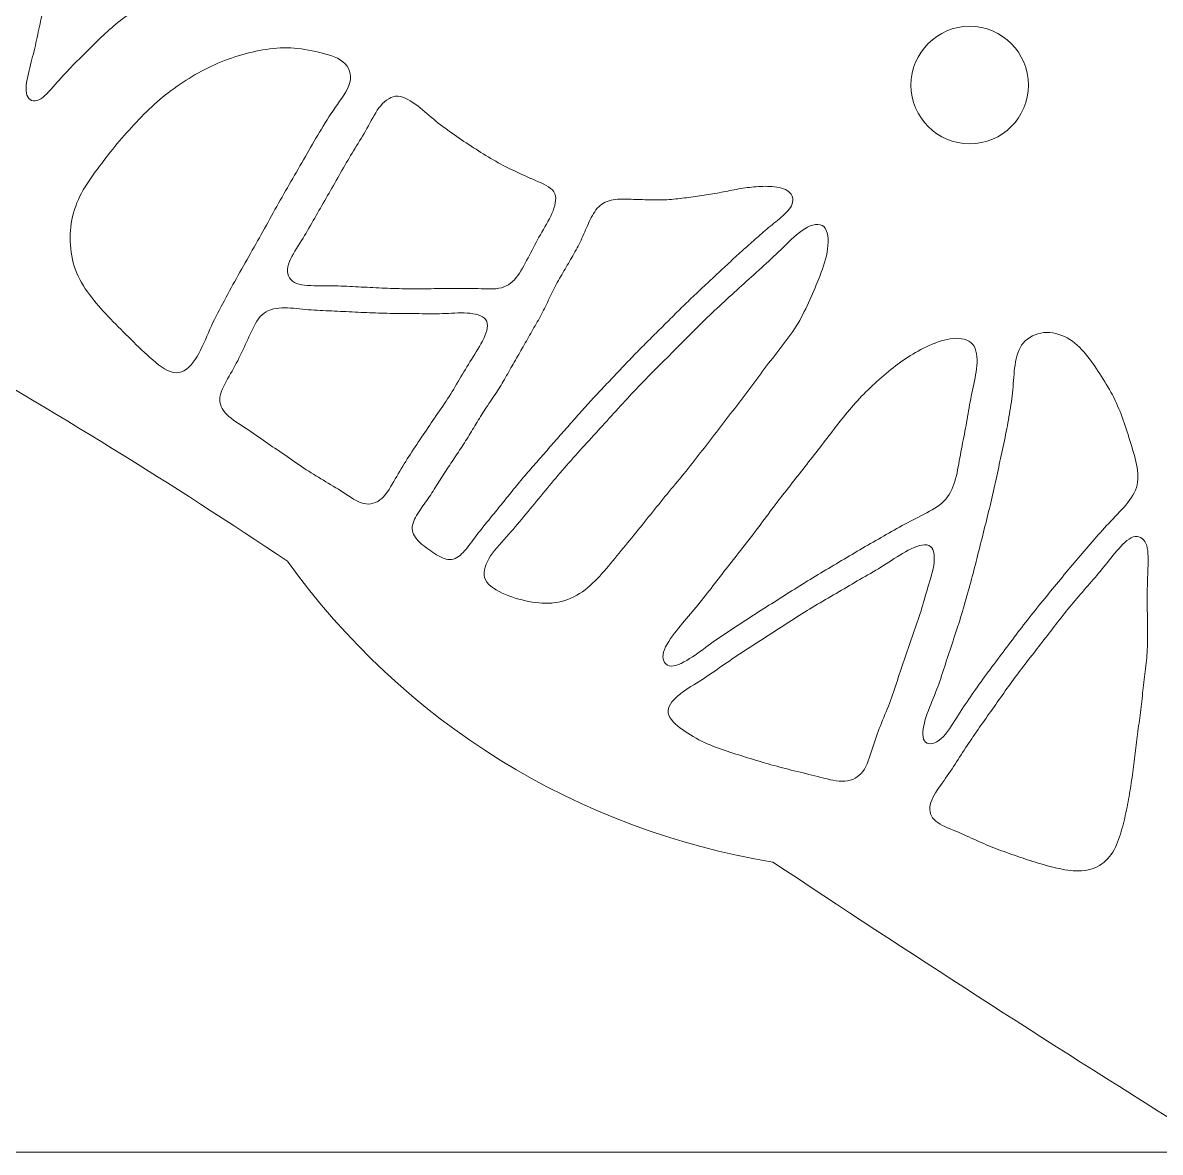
# Model space of a CAD drawing. Header units: inches. Extents: x 36 to 79.2, y 17.3 to 55.9.
# Drawn here: x 50.49 to 59.62, y 17.31 to 26.38 of the extents above; entities that cross this region are included whole.
import ezdxf

# ---------------------------------------------------------------- set-up
doc = ezdxf.new("R2010")
doc.units = ezdxf.units.IN
for name, color, linetype, lineweight in [('01_ORIGINAL_CAD', 7, 'CONTINUOUS', 20), ('10_EXTENSION_MASSES', 7, 'CONTINUOUS', 15), ('11_NODAL_COURTS', 7, 'CONTINUOUS', 15)]:
    doc.layers.add(name, color=color, linetype=linetype, lineweight=lineweight)

msp = doc.modelspace()

# ---------------------------------------------------------------- linework, layer by layer
at = {"layer": '01_ORIGINAL_CAD'}
msp.add_line((71.4416, 17.3122), (36.2477, 17.3122), dxfattribs=at)
for centre, radius, start, end in [((27.3488, -15.6541), 45.3906, 56.18317, 60.40695), ((57.468, 25.5434), 5.9789, 215.66578, 260.76223), ((129.1585, 128.6999), 131.0408, 236.329902, 238.047924)]:
    msp.add_arc(centre, radius, start, end, dxfattribs=at)
at = {"layer": '10_EXTENSION_MASSES'}
for points, knots in [([(50.6142, 25.7613), (50.5721, 25.7421), (50.533, 25.7574), (50.5189, 25.7991), (50.5049, 25.8408), (50.5158, 25.9089), (50.53, 25.9726), (50.5442, 26.0363), (50.5615, 26.0956), (50.5759, 26.1541), (50.5903, 26.2126), (50.6017, 26.2702), (50.6143, 26.3284), (50.6268, 26.3865), (50.6404, 26.4451), (50.6559, 26.5033), (50.6714, 26.5615), (50.6888, 26.6194), (50.7051, 26.6774), (50.7215, 26.7355), (50.7369, 26.7937), (50.7518, 26.852), (50.7667, 26.9104), (50.7812, 26.9688), (50.7988, 27.0268), (50.8165, 27.0847), (50.8373, 27.1421), (50.8575, 27.1998), (50.8777, 27.2574), (50.8971, 27.3153), (50.9164, 27.3727), (50.9356, 27.4301), (50.9547, 27.487), (50.9757, 27.543), (50.9968, 27.5989), (51.02, 27.654), (51.0427, 27.7097), (51.0655, 27.7653), (51.0877, 27.8216), (51.1127, 27.8766), (51.1377, 27.9316), (51.1653, 27.9852), (51.1914, 28.0403), (51.2176, 28.0955), (51.2421, 28.1521), (51.2711, 28.2074), (51.3, 28.2627), (51.3333, 28.3168), (51.3789, 28.3518), (51.4245, 28.3867), (51.4825, 28.4025), (51.54, 28.3961), (51.5974, 28.3897), (51.6544, 28.3613), (51.7069, 28.3281), (51.7594, 28.295), (51.8075, 28.2572), (51.8534, 28.2179), (51.8994, 28.1786), (51.9433, 28.1378), (51.9861, 28.095), (52.029, 28.0521), (52.0707, 28.0072), (52.1111, 27.9616), (52.1515, 27.916), (52.1904, 27.8697), (52.2266, 27.8212), (52.2628, 27.7727), (52.2962, 27.7222), (52.3306, 27.6719), (52.3651, 27.6217), (52.4006, 27.5718), (52.4311, 27.5195), (52.4616, 27.4671), (52.4872, 27.4122), (52.5073, 27.3549), (52.5275, 27.2976), (52.5423, 27.2378), (52.5489, 27.175), (52.5554, 27.1123), (52.5538, 27.0466), (52.5339, 26.9939), (52.5141, 26.9412), (52.4761, 26.9015), (52.4254, 26.879), (52.3748, 26.8566), (52.3115, 26.8514), (52.2502, 26.8429), (52.1889, 26.8343), (52.1296, 26.8222), (52.0713, 26.8073), (52.013, 26.7924), (51.9557, 26.7747), (51.9001, 26.7519), (51.8445, 26.7292), (51.7905, 26.7014), (51.7365, 26.6734), (51.6825, 26.6454), (51.6285, 26.6172), (51.5748, 26.5893), (51.521, 26.5614), (51.4675, 26.5339), (51.4164, 26.5024), (51.3652, 26.4709), (51.3164, 26.4355), (51.2691, 26.398), (51.2217, 26.3605), (51.1758, 26.3209), (51.1315, 26.2792), (51.0872, 26.2375), (51.0444, 26.1937), (51.0014, 26.151), (50.9584, 26.1082), (50.9151, 26.0666), (50.8726, 26.0229), (50.8301, 25.9792), (50.7885, 25.9334), (50.745, 25.8837), (50.7016, 25.834), (50.6564, 25.7804), (50.6142, 25.7613)], [0, 0, 0, 0, 0.025, 0.025, 0.025, 0.05, 0.05, 0.05, 0.075, 0.075, 0.075, 0.1, 0.1, 0.1, 0.125, 0.125, 0.125, 0.15, 0.15, 0.15, 0.175, 0.175, 0.175, 0.2, 0.2, 0.2, 0.225, 0.225, 0.225, 0.25, 0.25, 0.25, 0.275, 0.275, 0.275, 0.3, 0.3, 0.3, 0.325, 0.325, 0.325, 0.35, 0.35, 0.35, 0.375, 0.375, 0.375, 0.4, 0.4, 0.4, 0.425, 0.425, 0.425, 0.45, 0.45, 0.45, 0.475, 0.475, 0.475, 0.5, 0.5, 0.5, 0.525, 0.525, 0.525, 0.55, 0.55, 0.55, 0.575, 0.575, 0.575, 0.6, 0.6, 0.6, 0.625, 0.625, 0.625, 0.65, 0.65, 0.65, 0.675, 0.675, 0.675, 0.7, 0.7, 0.7, 0.725, 0.725, 0.725, 0.75, 0.75, 0.75, 0.775, 0.775, 0.775, 0.8, 0.8, 0.8, 0.825, 0.825, 0.825, 0.85, 0.85, 0.85, 0.875, 0.875, 0.875, 0.9, 0.9, 0.9, 0.925, 0.925, 0.925, 0.95, 0.95, 0.95, 0.975, 0.975, 0.975, 1, 1, 1, 1]), ([(50.9183, 24.371), (50.8887, 24.4415), (50.8728, 24.5178), (50.8677, 24.5952), (50.8625, 24.6726), (50.8682, 24.7511), (50.8858, 24.8258), (50.9034, 24.9005), (50.9329, 24.9714), (50.971, 25.038), (51.0092, 25.1047), (51.056, 25.1669), (51.1024, 25.2286), (51.1489, 25.2902), (51.195, 25.3513), (51.2439, 25.4104), (51.2927, 25.4695), (51.3442, 25.5267), (51.3975, 25.5828), (51.4509, 25.639), (51.506, 25.6941), (51.5642, 25.745), (51.6224, 25.796), (51.6838, 25.8429), (51.7478, 25.8864), (51.8118, 25.9299), (51.8784, 25.97), (51.9473, 26.0053), (52.0162, 26.0406), (52.0875, 26.0711), (52.1607, 26.0965), (52.2339, 26.1219), (52.3091, 26.1422), (52.384, 26.157), (52.4589, 26.1717), (52.5335, 26.1809), (52.6086, 26.1795), (52.6836, 26.178), (52.759, 26.166), (52.8391, 26.1488), (52.9191, 26.1316), (53.0039, 26.1092), (53.056, 26.0677), (53.1082, 26.0261), (53.1277, 25.9653), (53.1109, 25.9002), (53.094, 25.8352), (53.0408, 25.7659), (52.994, 25.699), (52.9472, 25.6321), (52.9069, 25.5677), (52.8681, 25.5027), (52.8293, 25.4376), (52.7922, 25.3718), (52.7542, 25.3055), (52.7162, 25.2393), (52.6773, 25.1725), (52.6387, 25.1059), (52.6001, 25.0393), (52.5618, 24.9729), (52.5244, 24.9059), (52.4869, 24.8389), (52.4504, 24.7713), (52.4131, 24.7042), (52.3758, 24.6372), (52.3379, 24.5706), (52.3, 24.5039), (52.2622, 24.4371), (52.2244, 24.3701), (52.187, 24.303), (52.1496, 24.2359), (52.1124, 24.1686), (52.077, 24.101), (52.0416, 24.0334), (52.008, 23.9654), (51.9756, 23.8918), (51.9432, 23.8182), (51.9121, 23.7389), (51.8701, 23.6766), (51.8281, 23.6142), (51.7754, 23.5688), (51.716, 23.5704), (51.6566, 23.5719), (51.5906, 23.6204), (51.5291, 23.6729), (51.4676, 23.7255), (51.4106, 23.7821), (51.3549, 23.8371), (51.2991, 23.8922), (51.2446, 23.9457), (51.1913, 24.0011), (51.1381, 24.0565), (51.086, 24.1139), (51.0385, 24.1749), (50.9909, 24.2359), (50.9478, 24.3005), (50.9183, 24.371)], [0, 0, 0, 0, 0.03125, 0.03125, 0.03125, 0.0625, 0.0625, 0.0625, 0.09375, 0.09375, 0.09375, 0.125, 0.125, 0.125, 0.15625, 0.15625, 0.15625, 0.1875, 0.1875, 0.1875, 0.21875, 0.21875, 0.21875, 0.25, 0.25, 0.25, 0.28125, 0.28125, 0.28125, 0.3125, 0.3125, 0.3125, 0.34375, 0.34375, 0.34375, 0.375, 0.375, 0.375, 0.40625, 0.40625, 0.40625, 0.4375, 0.4375, 0.4375, 0.46875, 0.46875, 0.46875, 0.5, 0.5, 0.5, 0.53125, 0.53125, 0.53125, 0.5625, 0.5625, 0.5625, 0.59375, 0.59375, 0.59375, 0.625, 0.625, 0.625, 0.65625, 0.65625, 0.65625, 0.6875, 0.6875, 0.6875, 0.71875, 0.71875, 0.71875, 0.75, 0.75, 0.75, 0.78125, 0.78125, 0.78125, 0.8125, 0.8125, 0.8125, 0.84375, 0.84375, 0.84375, 0.875, 0.875, 0.875, 0.90625, 0.90625, 0.90625, 0.9375, 0.9375, 0.9375, 0.96875, 0.96875, 0.96875, 1, 1, 1, 1]), ([(52.6658, 24.2956), (52.6215, 24.3201), (52.6037, 24.3679), (52.6139, 24.4214), (52.6241, 24.475), (52.6622, 24.5343), (52.6973, 24.5902), (52.7323, 24.6461), (52.7641, 24.6986), (52.795, 24.7517), (52.8258, 24.8048), (52.8556, 24.8584), (52.8864, 24.912), (52.9172, 24.9656), (52.9489, 25.0192), (52.9796, 25.0732), (53.0103, 25.1271), (53.0398, 25.1816), (53.0707, 25.2348), (53.1017, 25.2881), (53.134, 25.3402), (53.1659, 25.3921), (53.1979, 25.444), (53.2296, 25.4956), (53.2603, 25.5517), (53.291, 25.6078), (53.3209, 25.6683), (53.3594, 25.7145), (53.398, 25.7607), (53.4452, 25.7926), (53.4969, 25.7904), (53.5485, 25.7882), (53.6045, 25.7519), (53.656, 25.7122), (53.7074, 25.6725), (53.7544, 25.6295), (53.8025, 25.59), (53.8506, 25.5506), (53.9, 25.5147), (53.9506, 25.4799), (54.0012, 25.445), (54.0531, 25.4112), (54.105, 25.3774), (54.157, 25.3437), (54.2089, 25.31), (54.2623, 25.2792), (54.3156, 25.2484), (54.3702, 25.2205), (54.427, 25.1932), (54.4838, 25.166), (54.5426, 25.1395), (54.6025, 25.1138), (54.6624, 25.0882), (54.7233, 25.0633), (54.7489, 25.0233), (54.7746, 24.9832), (54.7649, 24.9279), (54.7427, 24.871), (54.7204, 24.814), (54.6856, 24.7554), (54.6535, 24.6995), (54.6215, 24.6436), (54.5923, 24.5906), (54.5635, 24.5346), (54.5348, 24.4787), (54.5066, 24.4199), (54.4731, 24.3697), (54.4396, 24.3196), (54.4008, 24.2781), (54.3487, 24.2589), (54.2965, 24.2396), (54.2309, 24.2426), (54.1664, 24.2448), (54.102, 24.2469), (54.0387, 24.2482), (53.976, 24.2481), (53.9133, 24.248), (53.8512, 24.2466), (53.7889, 24.2455), (53.7266, 24.2444), (53.664, 24.2436), (53.6015, 24.2441), (53.539, 24.2446), (53.4765, 24.2463), (53.4139, 24.2487), (53.3513, 24.2511), (53.2887, 24.2542), (53.2266, 24.2575), (53.1645, 24.2608), (53.1029, 24.2644), (53.0404, 24.2663), (52.978, 24.2682), (52.9148, 24.2684), (52.8478, 24.2691), (52.7808, 24.2699), (52.71, 24.2711), (52.6658, 24.2956)], [0, 0, 0, 0, 0.03125, 0.03125, 0.03125, 0.0625, 0.0625, 0.0625, 0.09375, 0.09375, 0.09375, 0.125, 0.125, 0.125, 0.15625, 0.15625, 0.15625, 0.1875, 0.1875, 0.1875, 0.21875, 0.21875, 0.21875, 0.25, 0.25, 0.25, 0.28125, 0.28125, 0.28125, 0.3125, 0.3125, 0.3125, 0.34375, 0.34375, 0.34375, 0.375, 0.375, 0.375, 0.40625, 0.40625, 0.40625, 0.4375, 0.4375, 0.4375, 0.46875, 0.46875, 0.46875, 0.5, 0.5, 0.5, 0.53125, 0.53125, 0.53125, 0.5625, 0.5625, 0.5625, 0.59375, 0.59375, 0.59375, 0.625, 0.625, 0.625, 0.65625, 0.65625, 0.65625, 0.6875, 0.6875, 0.6875, 0.71875, 0.71875, 0.71875, 0.75, 0.75, 0.75, 0.78125, 0.78125, 0.78125, 0.8125, 0.8125, 0.8125, 0.84375, 0.84375, 0.84375, 0.875, 0.875, 0.875, 0.90625, 0.90625, 0.90625, 0.9375, 0.9375, 0.9375, 0.96875, 0.96875, 0.96875, 1, 1, 1, 1]), ([(53.613, 22.3326), (53.616, 22.3724), (53.6402, 22.4151), (53.6673, 22.456), (53.6944, 22.4969), (53.7244, 22.536), (53.7512, 22.5757), (53.7781, 22.6155), (53.8017, 22.6557), (53.8264, 22.6955), (53.8512, 22.7352), (53.8771, 22.7745), (53.9034, 22.814), (53.9297, 22.8535), (53.9563, 22.8932), (53.9827, 22.9331), (54.0091, 22.9729), (54.0352, 23.0129), (54.0602, 23.0531), (54.0852, 23.0933), (54.1091, 23.1338), (54.1333, 23.174), (54.1576, 23.2142), (54.1823, 23.2541), (54.2083, 23.2933), (54.2344, 23.3326), (54.2619, 23.3712), (54.2877, 23.4108), (54.3134, 23.4504), (54.3376, 23.491), (54.3612, 23.532), (54.3848, 23.5731), (54.408, 23.6145), (54.4315, 23.6557), (54.4551, 23.6969), (54.479, 23.7378), (54.5024, 23.779), (54.5257, 23.8201), (54.5485, 23.8614), (54.5722, 23.9021), (54.5958, 23.9429), (54.6202, 23.983), (54.6423, 24.0244), (54.6645, 24.0659), (54.6844, 24.1088), (54.7047, 24.1517), (54.725, 24.1946), (54.7457, 24.2376), (54.7683, 24.2796), (54.7909, 24.3215), (54.8154, 24.3624), (54.8395, 24.4031), (54.8637, 24.4438), (54.8876, 24.4843), (54.9104, 24.5255), (54.9333, 24.5667), (54.9551, 24.6085), (54.9752, 24.6519), (54.9953, 24.6952), (55.0137, 24.7401), (55.0343, 24.7843), (55.0549, 24.8284), (55.0778, 24.8718), (55.1093, 24.9027), (55.1409, 24.9336), (55.1812, 24.9519), (55.2262, 24.9598), (55.2712, 24.9677), (55.3209, 24.9651), (55.3698, 24.9631), (55.4187, 24.9611), (55.4668, 24.9598), (55.5147, 24.9589), (55.5626, 24.9581), (55.6103, 24.9577), (55.6575, 24.96), (55.7048, 24.9624), (55.7515, 24.9676), (55.7981, 24.9736), (55.8447, 24.9796), (55.8912, 24.9865), (55.9377, 24.9935), (55.9842, 25.0004), (56.0307, 25.0074), (56.0769, 25.016), (56.1231, 25.0245), (56.169, 25.0346), (56.2149, 25.0429), (56.2609, 25.0513), (56.307, 25.0579), (56.3551, 25.0624), (56.4031, 25.0668), (56.4533, 25.0691), (56.5035, 25.0649), (56.5537, 25.0607), (56.6041, 25.05), (56.6346, 25.0255), (56.6652, 25.001), (56.6758, 24.9627), (56.6627, 24.9254), (56.6495, 24.8881), (56.6125, 24.8518), (56.5744, 24.8184), (56.5363, 24.785), (56.4971, 24.7546), (56.4598, 24.7238), (56.4226, 24.6929), (56.3873, 24.6617), (56.3519, 24.6301), (56.3165, 24.5986), (56.2809, 24.5668), (56.2456, 24.5347), (56.2102, 24.5026), (56.1751, 24.4702), (56.1402, 24.4376), (56.1052, 24.405), (56.0704, 24.3724), (56.0355, 24.3398), (56.0006, 24.3072), (55.9656, 24.2747), (55.9307, 24.2421), (55.8959, 24.2094), (55.8612, 24.1767), (55.8268, 24.1435), (55.7925, 24.1103), (55.7586, 24.0767), (55.7247, 24.043), (55.6909, 24.0093), (55.6571, 23.9756), (55.6232, 23.9419), (55.5893, 23.9083), (55.5553, 23.8747), (55.5215, 23.8411), (55.4876, 23.8074), (55.4538, 23.7737), (55.4204, 23.7396), (55.387, 23.7054), (55.354, 23.6709), (55.3212, 23.6362), (55.2883, 23.6016), (55.2556, 23.5668), (55.2228, 23.5321), (55.1899, 23.4975), (55.157, 23.4629), (55.1242, 23.4282), (55.0914, 23.3934), (55.0588, 23.3586), (55.0267, 23.3233), (54.9945, 23.2879), (54.9629, 23.2522), (54.9313, 23.2163), (54.8998, 23.1805), (54.8683, 23.1446), (54.8368, 23.1087), (54.8053, 23.0728), (54.7737, 23.037), (54.7422, 23.0012), (54.7106, 22.9654), (54.6789, 22.9296), (54.6473, 22.8938), (54.6157, 22.858), (54.584, 22.8223), (54.5528, 22.7861), (54.5217, 22.7499), (54.491, 22.7134), (54.4607, 22.6765), (54.4304, 22.6395), (54.4005, 22.6023), (54.3705, 22.5651), (54.3405, 22.5279), (54.3105, 22.4907), (54.2803, 22.4539), (54.2502, 22.4171), (54.22, 22.3806), (54.1901, 22.3434), (54.1602, 22.3063), (54.1306, 22.2685), (54.101, 22.2283), (54.0715, 22.1882), (54.042, 22.1457), (54.0087, 22.1153), (53.9755, 22.0849), (53.9386, 22.0666), (53.8994, 22.0709), (53.8603, 22.0752), (53.819, 22.102), (53.7764, 22.1304), (53.7338, 22.1588), (53.69, 22.1887), (53.659, 22.2222), (53.6281, 22.2557), (53.6099, 22.2927), (53.613, 22.3326)], [0, 0, 0, 0, 0.015625, 0.015625, 0.015625, 0.03125, 0.03125, 0.03125, 0.046875, 0.046875, 0.046875, 0.0625, 0.0625, 0.0625, 0.078125, 0.078125, 0.078125, 0.09375, 0.09375, 0.09375, 0.109375, 0.109375, 0.109375, 0.125, 0.125, 0.125, 0.140625, 0.140625, 0.140625, 0.15625, 0.15625, 0.15625, 0.171875, 0.171875, 0.171875, 0.1875, 0.1875, 0.1875, 0.203125, 0.203125, 0.203125, 0.21875, 0.21875, 0.21875, 0.234375, 0.234375, 0.234375, 0.25, 0.25, 0.25, 0.265625, 0.265625, 0.265625, 0.28125, 0.28125, 0.28125, 0.296875, 0.296875, 0.296875, 0.3125, 0.3125, 0.3125, 0.328125, 0.328125, 0.328125, 0.34375, 0.34375, 0.34375, 0.359375, 0.359375, 0.359375, 0.375, 0.375, 0.375, 0.390625, 0.390625, 0.390625, 0.40625, 0.40625, 0.40625, 0.421875, 0.421875, 0.421875, 0.4375, 0.4375, 0.4375, 0.453125, 0.453125, 0.453125, 0.46875, 0.46875, 0.46875, 0.484375, 0.484375, 0.484375, 0.5, 0.5, 0.5, 0.515625, 0.515625, 0.515625, 0.53125, 0.53125, 0.53125, 0.546875, 0.546875, 0.546875, 0.5625, 0.5625, 0.5625, 0.578125, 0.578125, 0.578125, 0.59375, 0.59375, 0.59375, 0.609375, 0.609375, 0.609375, 0.625, 0.625, 0.625, 0.640625, 0.640625, 0.640625, 0.65625, 0.65625, 0.65625, 0.671875, 0.671875, 0.671875, 0.6875, 0.6875, 0.6875, 0.703125, 0.703125, 0.703125, 0.71875, 0.71875, 0.71875, 0.734375, 0.734375, 0.734375, 0.75, 0.75, 0.75, 0.765625, 0.765625, 0.765625, 0.78125, 0.78125, 0.78125, 0.796875, 0.796875, 0.796875, 0.8125, 0.8125, 0.8125, 0.828125, 0.828125, 0.828125, 0.84375, 0.84375, 0.84375, 0.859375, 0.859375, 0.859375, 0.875, 0.875, 0.875, 0.890625, 0.890625, 0.890625, 0.90625, 0.90625, 0.90625, 0.921875, 0.921875, 0.921875, 0.9375, 0.9375, 0.9375, 0.953125, 0.953125, 0.953125, 0.96875, 0.96875, 0.96875, 0.984375, 0.984375, 0.984375, 1, 1, 1, 1]), ([(54.201, 21.9066), (54.1763, 21.9561), (54.1924, 22.0181), (54.2276, 22.0777), (54.2629, 22.1373), (54.3174, 22.1946), (54.3675, 22.2503), (54.4175, 22.3061), (54.4631, 22.3603), (54.5084, 22.415), (54.5538, 22.4697), (54.599, 22.5249), (54.6444, 22.5801), (54.6899, 22.6354), (54.7356, 22.6907), (54.782, 22.7453), (54.8284, 22.8), (54.8755, 22.8539), (54.9233, 22.9072), (54.9712, 22.9605), (55.0197, 23.0132), (55.0681, 23.066), (55.1165, 23.1188), (55.1648, 23.1718), (55.2129, 23.2248), (55.2611, 23.2779), (55.3091, 23.3311), (55.3578, 23.3836), (55.4065, 23.4361), (55.4559, 23.4879), (55.5061, 23.539), (55.5563, 23.5901), (55.6072, 23.6405), (55.658, 23.6911), (55.7087, 23.7416), (55.7593, 23.7924), (55.8099, 23.8432), (55.8604, 23.8939), (55.9108, 23.9448), (55.9621, 23.9948), (56.0134, 24.0447), (56.0656, 24.0938), (56.1183, 24.1425), (56.171, 24.1911), (56.2242, 24.2394), (56.2773, 24.2873), (56.3304, 24.3352), (56.3833, 24.3828), (56.4355, 24.4306), (56.4877, 24.4785), (56.5392, 24.5266), (56.5937, 24.5798), (56.6481, 24.6331), (56.7054, 24.6913), (56.7643, 24.7267), (56.8231, 24.7621), (56.8835, 24.7746), (56.9169, 24.7437), (56.9503, 24.7127), (56.9569, 24.6382), (56.9475, 24.5647), (56.9381, 24.4913), (56.9127, 24.4189), (56.8866, 24.351), (56.8604, 24.2831), (56.8336, 24.2196), (56.805, 24.1559), (56.7764, 24.0923), (56.7462, 24.0286), (56.7101, 23.968), (56.674, 23.9074), (56.632, 23.85), (56.5887, 23.7935), (56.5453, 23.7371), (56.5005, 23.6815), (56.4577, 23.6249), (56.4149, 23.5682), (56.3741, 23.5105), (56.3316, 23.4537), (56.2891, 23.3968), (56.2449, 23.3408), (56.2015, 23.2845), (56.1581, 23.2281), (56.1155, 23.1715), (56.0723, 23.1154), (56.029, 23.0593), (55.9851, 23.0038), (55.9416, 22.9479), (55.8981, 22.8921), (55.855, 22.8359), (55.8105, 22.7807), (55.766, 22.7256), (55.7201, 22.6715), (55.6749, 22.6168), (55.6298, 22.5621), (55.5854, 22.5068), (55.5412, 22.4515), (55.4969, 22.3961), (55.4529, 22.3406), (55.4081, 22.2857), (55.3633, 22.2309), (55.3178, 22.1766), (55.2728, 22.1216), (55.2279, 22.0667), (55.1833, 22.011), (55.1356, 21.9575), (55.0878, 21.904), (55.0368, 21.8527), (54.9784, 21.8124), (54.92, 21.7721), (54.8543, 21.7428), (54.7861, 21.7292), (54.7179, 21.7155), (54.6472, 21.7175), (54.5753, 21.7291), (54.5033, 21.7406), (54.4301, 21.7617), (54.3607, 21.7908), (54.2913, 21.8199), (54.2258, 21.857), (54.201, 21.9066)], [0, 0, 0, 0, 0.025, 0.025, 0.025, 0.05, 0.05, 0.05, 0.075, 0.075, 0.075, 0.1, 0.1, 0.1, 0.125, 0.125, 0.125, 0.15, 0.15, 0.15, 0.175, 0.175, 0.175, 0.2, 0.2, 0.2, 0.225, 0.225, 0.225, 0.25, 0.25, 0.25, 0.275, 0.275, 0.275, 0.3, 0.3, 0.3, 0.325, 0.325, 0.325, 0.35, 0.35, 0.35, 0.375, 0.375, 0.375, 0.4, 0.4, 0.4, 0.425, 0.425, 0.425, 0.45, 0.45, 0.45, 0.475, 0.475, 0.475, 0.5, 0.5, 0.5, 0.525, 0.525, 0.525, 0.55, 0.55, 0.55, 0.575, 0.575, 0.575, 0.6, 0.6, 0.6, 0.625, 0.625, 0.625, 0.65, 0.65, 0.65, 0.675, 0.675, 0.675, 0.7, 0.7, 0.7, 0.725, 0.725, 0.725, 0.75, 0.75, 0.75, 0.775, 0.775, 0.775, 0.8, 0.8, 0.8, 0.825, 0.825, 0.825, 0.85, 0.85, 0.85, 0.875, 0.875, 0.875, 0.9, 0.9, 0.9, 0.925, 0.925, 0.925, 0.95, 0.95, 0.95, 0.975, 0.975, 0.975, 1, 1, 1, 1]), ([(52.2793, 23.1235), (52.225, 23.1591), (52.1655, 23.1934), (52.1247, 23.2342), (52.0839, 23.2751), (52.062, 23.3226), (52.0685, 23.3753), (52.0751, 23.428), (52.1102, 23.486), (52.1425, 23.5423), (52.1748, 23.5986), (52.2043, 23.6532), (52.2317, 23.709), (52.2592, 23.7648), (52.2846, 23.8219), (52.3111, 23.8804), (52.3375, 23.9388), (52.3651, 23.9987), (52.4066, 24.0361), (52.4481, 24.0735), (52.5035, 24.0884), (52.5641, 24.0911), (52.6247, 24.0938), (52.6905, 24.0843), (52.7543, 24.0783), (52.8182, 24.0724), (52.8803, 24.07), (52.9425, 24.0674), (53.0047, 24.0648), (53.067, 24.062), (53.1294, 24.0589), (53.1919, 24.0558), (53.2544, 24.0524), (53.3169, 24.0502), (53.3795, 24.0481), (53.4421, 24.0471), (53.5047, 24.0464), (53.5673, 24.0457), (53.6297, 24.0453), (53.6916, 24.0446), (53.7534, 24.044), (53.8145, 24.0431), (53.8796, 24.0457), (53.9446, 24.0483), (54.0136, 24.0543), (54.0759, 24.0475), (54.1383, 24.0408), (54.194, 24.0213), (54.2108, 23.9815), (54.2275, 23.9417), (54.2051, 23.8817), (54.1755, 23.8242), (54.1459, 23.7666), (54.1091, 23.7115), (54.0755, 23.6577), (54.0419, 23.604), (54.0116, 23.5516), (53.9806, 23.499), (53.9496, 23.4464), (53.918, 23.3937), (53.8842, 23.3419), (53.8504, 23.29), (53.8144, 23.239), (53.7789, 23.1877), (53.7434, 23.1363), (53.7084, 23.0846), (53.6738, 23.0331), (53.6393, 22.9816), (53.6053, 22.9303), (53.5725, 22.8784), (53.5398, 22.8265), (53.5083, 22.7739), (53.476, 22.7174), (53.4437, 22.6609), (53.4106, 22.6004), (53.3687, 22.5621), (53.3267, 22.5239), (53.2759, 22.508), (53.2229, 22.5204), (53.1698, 22.5328), (53.1145, 22.5736), (53.0599, 22.6093), (53.0054, 22.645), (52.9517, 22.6757), (52.8988, 22.7071), (52.8459, 22.7385), (52.7938, 22.7706), (52.7423, 22.8051), (52.6907, 22.8396), (52.6397, 22.8765), (52.5881, 22.9118), (52.5364, 22.947), (52.4841, 22.9806), (52.4334, 23.0159), (52.3827, 23.0511), (52.3336, 23.0879), (52.2793, 23.1235)], [0, 0, 0, 0, 0.03125, 0.03125, 0.03125, 0.0625, 0.0625, 0.0625, 0.09375, 0.09375, 0.09375, 0.125, 0.125, 0.125, 0.15625, 0.15625, 0.15625, 0.1875, 0.1875, 0.1875, 0.21875, 0.21875, 0.21875, 0.25, 0.25, 0.25, 0.28125, 0.28125, 0.28125, 0.3125, 0.3125, 0.3125, 0.34375, 0.34375, 0.34375, 0.375, 0.375, 0.375, 0.40625, 0.40625, 0.40625, 0.4375, 0.4375, 0.4375, 0.46875, 0.46875, 0.46875, 0.5, 0.5, 0.5, 0.53125, 0.53125, 0.53125, 0.5625, 0.5625, 0.5625, 0.59375, 0.59375, 0.59375, 0.625, 0.625, 0.625, 0.65625, 0.65625, 0.65625, 0.6875, 0.6875, 0.6875, 0.71875, 0.71875, 0.71875, 0.75, 0.75, 0.75, 0.78125, 0.78125, 0.78125, 0.8125, 0.8125, 0.8125, 0.84375, 0.84375, 0.84375, 0.875, 0.875, 0.875, 0.90625, 0.90625, 0.90625, 0.9375, 0.9375, 0.9375, 0.96875, 0.96875, 0.96875, 1, 1, 1, 1]), ([(55.626, 21.3083), (55.6332, 21.3596), (55.6749, 21.4228), (55.7176, 21.4789), (55.7603, 21.5351), (55.804, 21.5842), (55.8457, 21.6336), (55.8874, 21.6829), (55.927, 21.7324), (55.9667, 21.7827), (56.0064, 21.833), (56.0462, 21.8841), (56.0857, 21.9352), (56.1253, 21.9862), (56.1647, 22.0373), (56.2046, 22.088), (56.2444, 22.1387), (56.2847, 22.1891), (56.3241, 22.2401), (56.3635, 22.2911), (56.4019, 22.3429), (56.4404, 22.3946), (56.4789, 22.4464), (56.5173, 22.4982), (56.5566, 22.5493), (56.5959, 22.6005), (56.6361, 22.651), (56.6759, 22.7017), (56.7158, 22.7524), (56.7553, 22.8033), (56.795, 22.8541), (56.8347, 22.9049), (56.8746, 22.9556), (56.9141, 23.0066), (56.9535, 23.0576), (56.9927, 23.1089), (57.0321, 23.1598), (57.0716, 23.2108), (57.1115, 23.2614), (57.1543, 23.31), (57.1972, 23.3587), (57.2429, 23.4055), (57.2899, 23.4506), (57.3369, 23.4958), (57.3851, 23.5394), (57.4353, 23.5805), (57.4855, 23.6216), (57.5376, 23.6602), (57.5918, 23.695), (57.6459, 23.7299), (57.7021, 23.761), (57.7634, 23.7886), (57.8246, 23.8162), (57.8909, 23.8404), (57.9543, 23.8459), (58.0178, 23.8514), (58.0783, 23.8383), (58.1117, 23.7989), (58.1451, 23.7595), (58.1514, 23.6938), (58.1459, 23.6279), (58.1405, 23.562), (58.1234, 23.4958), (58.11, 23.4315), (58.0965, 23.3672), (58.0866, 23.3047), (58.0758, 23.2421), (58.065, 23.1794), (58.0533, 23.1166), (58.041, 23.0538), (58.0288, 22.991), (58.016, 22.9281), (58.0044, 22.8638), (57.9927, 22.7996), (57.9823, 22.7339), (57.9618, 22.6751), (57.9412, 22.6163), (57.9106, 22.5645), (57.8651, 22.5239), (57.8196, 22.4832), (57.7593, 22.4537), (57.7, 22.4236), (57.6408, 22.3935), (57.5826, 22.3628), (57.5253, 22.3314), (57.4679, 22.3), (57.4115, 22.2679), (57.355, 22.2354), (57.2986, 22.203), (57.2423, 22.1701), (57.186, 22.137), (57.1298, 22.1039), (57.0737, 22.0706), (57.0176, 22.0373), (56.9615, 22.0041), (56.9053, 21.9709), (56.8495, 21.9372), (56.7937, 21.9034), (56.7383, 21.869), (56.6831, 21.8342), (56.628, 21.7995), (56.573, 21.7644), (56.5179, 21.7294), (56.4628, 21.6945), (56.4076, 21.6596), (56.3526, 21.6244), (56.2975, 21.5893), (56.2426, 21.5538), (56.1886, 21.5183), (56.1346, 21.4829), (56.0814, 21.4474), (56.028, 21.4088), (55.9746, 21.3702), (55.921, 21.3283), (55.8619, 21.2894), (55.8028, 21.2504), (55.7381, 21.2142), (55.6921, 21.2159), (55.6461, 21.2175), (55.6188, 21.257), (55.626, 21.3083)], [0, 0, 0, 0, 0.025, 0.025, 0.025, 0.05, 0.05, 0.05, 0.075, 0.075, 0.075, 0.1, 0.1, 0.1, 0.125, 0.125, 0.125, 0.15, 0.15, 0.15, 0.175, 0.175, 0.175, 0.2, 0.2, 0.2, 0.225, 0.225, 0.225, 0.25, 0.25, 0.25, 0.275, 0.275, 0.275, 0.3, 0.3, 0.3, 0.325, 0.325, 0.325, 0.35, 0.35, 0.35, 0.375, 0.375, 0.375, 0.4, 0.4, 0.4, 0.425, 0.425, 0.425, 0.45, 0.45, 0.45, 0.475, 0.475, 0.475, 0.5, 0.5, 0.5, 0.525, 0.525, 0.525, 0.55, 0.55, 0.55, 0.575, 0.575, 0.575, 0.6, 0.6, 0.6, 0.625, 0.625, 0.625, 0.65, 0.65, 0.65, 0.675, 0.675, 0.675, 0.7, 0.7, 0.7, 0.725, 0.725, 0.725, 0.75, 0.75, 0.75, 0.775, 0.775, 0.775, 0.8, 0.8, 0.8, 0.825, 0.825, 0.825, 0.85, 0.85, 0.85, 0.875, 0.875, 0.875, 0.9, 0.9, 0.9, 0.925, 0.925, 0.925, 0.95, 0.95, 0.95, 0.975, 0.975, 0.975, 1, 1, 1, 1]), ([(57.7251, 20.6151), (57.704, 20.6483), (57.7124, 20.7183), (57.7313, 20.7854), (57.7502, 20.8526), (57.7796, 20.9169), (57.8048, 20.979), (57.8299, 21.0412), (57.8507, 21.1011), (57.8708, 21.162), (57.8909, 21.2229), (57.9102, 21.2848), (57.9308, 21.347), (57.9514, 21.4092), (57.9732, 21.4718), (57.9934, 21.5346), (58.0135, 21.5973), (58.032, 21.6603), (58.0502, 21.7233), (58.0684, 21.7863), (58.0862, 21.8493), (58.1031, 21.9123), (58.1199, 21.9753), (58.1358, 22.0384), (58.1516, 22.1014), (58.1674, 22.1645), (58.1832, 22.2275), (58.1991, 22.2904), (58.215, 22.3534), (58.2312, 22.4163), (58.2461, 22.4795), (58.2611, 22.5427), (58.2748, 22.6061), (58.2889, 22.6694), (58.303, 22.7327), (58.3175, 22.796), (58.3315, 22.8594), (58.3455, 22.9228), (58.359, 22.9863), (58.3719, 23.0499), (58.3847, 23.1135), (58.3968, 23.1772), (58.4077, 23.241), (58.4187, 23.3048), (58.4285, 23.3687), (58.4345, 23.4342), (58.4405, 23.4997), (58.4427, 23.5667), (58.4524, 23.6323), (58.4621, 23.6979), (58.4792, 23.762), (58.5185, 23.8091), (58.5578, 23.8562), (58.6194, 23.8863), (58.6835, 23.8926), (58.7477, 23.8989), (58.8145, 23.8813), (58.8721, 23.8494), (58.9296, 23.8175), (58.9778, 23.7713), (59.0199, 23.7209), (59.062, 23.6705), (59.0978, 23.616), (59.1332, 23.5608), (59.1685, 23.5057), (59.2034, 23.4501), (59.2337, 23.3924), (59.2641, 23.3347), (59.2901, 23.275), (59.3127, 23.2138), (59.3354, 23.1525), (59.3547, 23.0897), (59.3745, 23.0262), (59.3944, 22.9627), (59.4148, 22.8984), (59.4274, 22.8344), (59.44, 22.7704), (59.4447, 22.7066), (59.4269, 22.6489), (59.4091, 22.5912), (59.3687, 22.5396), (59.3247, 22.4898), (59.2807, 22.4399), (59.2331, 22.3918), (59.1877, 22.343), (59.1423, 22.2943), (59.099, 22.2448), (59.0559, 22.1951), (59.0127, 22.1454), (58.9696, 22.0954), (58.9272, 22.0448), (58.8847, 21.9942), (58.8429, 21.9431), (58.8009, 21.8921), (58.759, 21.8411), (58.7169, 21.7902), (58.6751, 21.739), (58.6333, 21.6879), (58.5918, 21.6366), (58.5512, 21.5846), (58.5105, 21.5326), (58.4709, 21.4798), (58.4311, 21.4271), (58.3914, 21.3743), (58.3517, 21.3215), (58.312, 21.2686), (58.2723, 21.2157), (58.2325, 21.1627), (58.1937, 21.1097), (58.1549, 21.0567), (58.117, 21.0036), (58.0804, 20.9492), (58.0438, 20.8949), (58.0086, 20.8391), (57.9699, 20.7789), (57.9312, 20.7186), (57.8892, 20.6538), (57.8429, 20.6196), (57.7966, 20.5855), (57.7461, 20.5819), (57.7251, 20.6151)], [0, 0, 0, 0, 0.025, 0.025, 0.025, 0.05, 0.05, 0.05, 0.075, 0.075, 0.075, 0.1, 0.1, 0.1, 0.125, 0.125, 0.125, 0.15, 0.15, 0.15, 0.175, 0.175, 0.175, 0.2, 0.2, 0.2, 0.225, 0.225, 0.225, 0.25, 0.25, 0.25, 0.275, 0.275, 0.275, 0.3, 0.3, 0.3, 0.325, 0.325, 0.325, 0.35, 0.35, 0.35, 0.375, 0.375, 0.375, 0.4, 0.4, 0.4, 0.425, 0.425, 0.425, 0.45, 0.45, 0.45, 0.475, 0.475, 0.475, 0.5, 0.5, 0.5, 0.525, 0.525, 0.525, 0.55, 0.55, 0.55, 0.575, 0.575, 0.575, 0.6, 0.6, 0.6, 0.625, 0.625, 0.625, 0.65, 0.65, 0.65, 0.675, 0.675, 0.675, 0.7, 0.7, 0.7, 0.725, 0.725, 0.725, 0.75, 0.75, 0.75, 0.775, 0.775, 0.775, 0.8, 0.8, 0.8, 0.825, 0.825, 0.825, 0.85, 0.85, 0.85, 0.875, 0.875, 0.875, 0.9, 0.9, 0.9, 0.925, 0.925, 0.925, 0.95, 0.95, 0.95, 0.975, 0.975, 0.975, 1, 1, 1, 1]), ([(55.6678, 20.8384), (55.6601, 20.8859), (55.6961, 20.9354), (55.7458, 20.9778), (55.7954, 21.0202), (55.8588, 21.0556), (55.9168, 21.0919), (55.9747, 21.1282), (56.0273, 21.1655), (56.0806, 21.2028), (56.134, 21.2401), (56.188, 21.2774), (56.2428, 21.3138), (56.2976, 21.3502), (56.3531, 21.3856), (56.4085, 21.4212), (56.4639, 21.4568), (56.5191, 21.4924), (56.5743, 21.5281), (56.6295, 21.5639), (56.6846, 21.5997), (56.7403, 21.6346), (56.7961, 21.6695), (56.8524, 21.7034), (56.909, 21.7369), (56.9656, 21.7704), (57.0225, 21.8036), (57.0794, 21.8367), (57.1363, 21.8699), (57.1932, 21.903), (57.2496, 21.9356), (57.3059, 21.9681), (57.3617, 21.9999), (57.4185, 22.0361), (57.4753, 22.0723), (57.5331, 22.1128), (57.5947, 22.1449), (57.6563, 22.177), (57.7217, 22.2007), (57.7598, 22.1841), (57.7979, 22.1676), (57.8087, 22.1107), (57.8024, 22.0474), (57.7962, 21.9841), (57.7728, 21.9143), (57.753, 21.8487), (57.7332, 21.783), (57.717, 21.7216), (57.698, 21.6599), (57.679, 21.5981), (57.6572, 21.5361), (57.6353, 21.4741), (57.6134, 21.412), (57.5914, 21.3498), (57.5699, 21.2875), (57.5485, 21.2252), (57.5276, 21.1627), (57.5073, 21.1004), (57.4871, 21.0381), (57.4674, 20.9759), (57.4444, 20.9154), (57.4214, 20.8549), (57.395, 20.796), (57.3712, 20.7358), (57.3473, 20.6756), (57.326, 20.6141), (57.3056, 20.5496), (57.2852, 20.485), (57.2658, 20.4175), (57.2309, 20.3701), (57.196, 20.3227), (57.1456, 20.2954), (57.0864, 20.2909), (57.0272, 20.2865), (56.959, 20.3047), (56.8936, 20.3216), (56.8282, 20.3386), (56.7656, 20.3542), (56.703, 20.3695), (56.6405, 20.3848), (56.5781, 20.3998), (56.5158, 20.417), (56.4535, 20.4342), (56.3912, 20.4536), (56.3284, 20.4727), (56.2655, 20.4919), (56.202, 20.5108), (56.1402, 20.5313), (56.0784, 20.5518), (56.0182, 20.5739), (55.9582, 20.6022), (55.8981, 20.6305), (55.8383, 20.6649), (55.7826, 20.705), (55.727, 20.7451), (55.6756, 20.7908), (55.6678, 20.8384)], [0, 0, 0, 0, 0.03125, 0.03125, 0.03125, 0.0625, 0.0625, 0.0625, 0.09375, 0.09375, 0.09375, 0.125, 0.125, 0.125, 0.15625, 0.15625, 0.15625, 0.1875, 0.1875, 0.1875, 0.21875, 0.21875, 0.21875, 0.25, 0.25, 0.25, 0.28125, 0.28125, 0.28125, 0.3125, 0.3125, 0.3125, 0.34375, 0.34375, 0.34375, 0.375, 0.375, 0.375, 0.40625, 0.40625, 0.40625, 0.4375, 0.4375, 0.4375, 0.46875, 0.46875, 0.46875, 0.5, 0.5, 0.5, 0.53125, 0.53125, 0.53125, 0.5625, 0.5625, 0.5625, 0.59375, 0.59375, 0.59375, 0.625, 0.625, 0.625, 0.65625, 0.65625, 0.65625, 0.6875, 0.6875, 0.6875, 0.71875, 0.71875, 0.71875, 0.75, 0.75, 0.75, 0.78125, 0.78125, 0.78125, 0.8125, 0.8125, 0.8125, 0.84375, 0.84375, 0.84375, 0.875, 0.875, 0.875, 0.90625, 0.90625, 0.90625, 0.9375, 0.9375, 0.9375, 0.96875, 0.96875, 0.96875, 1, 1, 1, 1]), ([(57.8019, 19.9837), (57.7678, 20.0203), (57.7603, 20.0697), (57.7764, 20.1209), (57.7924, 20.1721), (57.832, 20.2251), (57.8685, 20.2764), (57.905, 20.3276), (57.9384, 20.3772), (57.9707, 20.427), (58.0031, 20.4768), (58.0344, 20.5269), (58.067, 20.5766), (58.0996, 20.6262), (58.1336, 20.6753), (58.1679, 20.7242), (58.2021, 20.773), (58.2368, 20.8216), (58.2711, 20.8703), (58.3055, 20.919), (58.3396, 20.9679), (58.3742, 21.0164), (58.4087, 21.065), (58.4437, 21.1133), (58.4795, 21.1609), (58.5154, 21.2085), (58.552, 21.2555), (58.5887, 21.3026), (58.6253, 21.3496), (58.6619, 21.3966), (58.6983, 21.4438), (58.7348, 21.491), (58.771, 21.5383), (58.8078, 21.5852), (58.8446, 21.6322), (58.8819, 21.6787), (58.9201, 21.7245), (58.9584, 21.7703), (58.9976, 21.8155), (59.0365, 21.86), (59.0754, 21.9046), (59.114, 21.9486), (59.1519, 21.995), (59.1898, 22.0414), (59.227, 22.0903), (59.2688, 22.1394), (59.3107, 22.1885), (59.3572, 22.238), (59.4004, 22.2522), (59.4436, 22.2665), (59.4834, 22.2456), (59.503, 22.2008), (59.5226, 22.156), (59.5219, 22.0872), (59.5202, 22.0227), (59.5184, 21.9582), (59.5157, 21.8979), (59.5145, 21.8385), (59.5134, 21.779), (59.5139, 21.7203), (59.5145, 21.6609), (59.5151, 21.6016), (59.5158, 21.5417), (59.516, 21.482), (59.5162, 21.4222), (59.5159, 21.3626), (59.5114, 21.3038), (59.5068, 21.2451), (59.498, 21.1871), (59.491, 21.1288), (59.484, 21.0705), (59.4789, 21.0118), (59.4724, 20.9533), (59.4659, 20.8949), (59.4581, 20.8367), (59.4505, 20.7785), (59.4429, 20.7202), (59.4355, 20.662), (59.4285, 20.6036), (59.4215, 20.5453), (59.4149, 20.4869), (59.4073, 20.4287), (59.3997, 20.3704), (59.3912, 20.3124), (59.382, 20.2546), (59.3728, 20.1967), (59.3629, 20.1391), (59.3514, 20.0816), (59.3398, 20.0241), (59.3265, 19.9668), (59.3107, 19.909), (59.2948, 19.8512), (59.2763, 19.793), (59.2476, 19.7412), (59.2189, 19.6894), (59.18, 19.644), (59.1309, 19.6147), (59.0819, 19.5853), (59.0226, 19.5721), (58.9635, 19.5709), (58.9044, 19.5697), (58.8454, 19.5806), (58.7875, 19.5938), (58.7296, 19.6071), (58.6727, 19.6227), (58.6162, 19.6402), (58.5596, 19.6576), (58.5033, 19.677), (58.4475, 19.6963), (58.3917, 19.7157), (58.3363, 19.7349), (58.2822, 19.7565), (58.2281, 19.778), (58.1752, 19.8018), (58.1213, 19.826), (58.0673, 19.8503), (58.0124, 19.875), (57.9545, 19.8992), (57.8967, 19.9234), (57.8359, 19.9471), (57.8019, 19.9837)], [0, 0, 0, 0, 0.025, 0.025, 0.025, 0.05, 0.05, 0.05, 0.075, 0.075, 0.075, 0.1, 0.1, 0.1, 0.125, 0.125, 0.125, 0.15, 0.15, 0.15, 0.175, 0.175, 0.175, 0.2, 0.2, 0.2, 0.225, 0.225, 0.225, 0.25, 0.25, 0.25, 0.275, 0.275, 0.275, 0.3, 0.3, 0.3, 0.325, 0.325, 0.325, 0.35, 0.35, 0.35, 0.375, 0.375, 0.375, 0.4, 0.4, 0.4, 0.425, 0.425, 0.425, 0.45, 0.45, 0.45, 0.475, 0.475, 0.475, 0.5, 0.5, 0.5, 0.525, 0.525, 0.525, 0.55, 0.55, 0.55, 0.575, 0.575, 0.575, 0.6, 0.6, 0.6, 0.625, 0.625, 0.625, 0.65, 0.65, 0.65, 0.675, 0.675, 0.675, 0.7, 0.7, 0.7, 0.725, 0.725, 0.725, 0.75, 0.75, 0.75, 0.775, 0.775, 0.775, 0.8, 0.8, 0.8, 0.825, 0.825, 0.825, 0.85, 0.85, 0.85, 0.875, 0.875, 0.875, 0.9, 0.9, 0.9, 0.925, 0.925, 0.925, 0.95, 0.95, 0.95, 0.975, 0.975, 0.975, 1, 1, 1, 1])]:
    msp.add_open_spline(points, degree=3, knots=knots, dxfattribs=at)
at = {"layer": '11_NODAL_COURTS'}
msp.add_circle((58.0883, 25.8803), 0.4714, dxfattribs=at)

doc.saveas('drawing.dxf')
